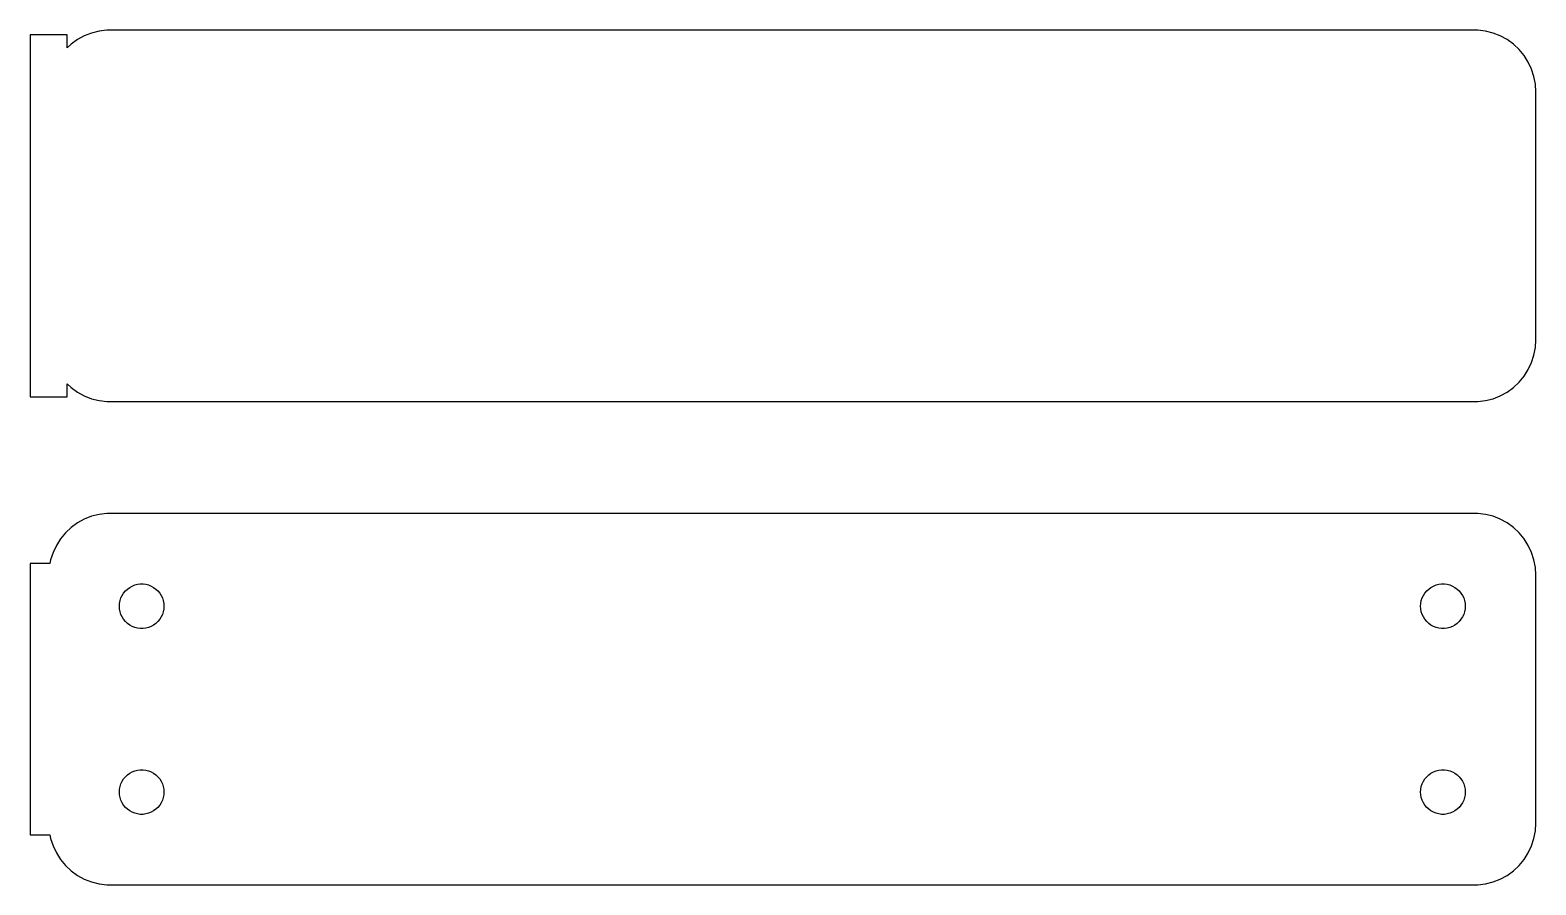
# Model space of a CAD drawing. Header units: metres. Extents: x -62 to 60, y 24 to 93.
import ezdxf

# ---------------------------------------------------------------- set-up
doc = ezdxf.new("R2010")
doc.units = ezdxf.units.M

msp = doc.modelspace()

# ---------------------------------------------------------------- linework, layer by layer
for p, q in [((-58.5, 92.6148), (-61.5, 92.6148)), ((-61.5, 92.6148), (-61.5, 63.3852)), ((-58.5, 91.5587), (-58.5, 92.6148)), ((-57.1289, 92.5241), (-57.6791, 92.2216)), ((-56.5451, 92.7553), (-57.1289, 92.5241)), ((-55.9369, 92.9114), (-56.5451, 92.7553)), ((-55.3139, 92.9901), (-55.9369, 92.9114)), ((55.3139, 92.9901), (-55.3139, 92.9901)), ((55.9369, 92.9114), (55.3139, 92.9901)), ((56.5451, 92.7553), (55.9369, 92.9114)), ((57.1289, 92.5241), (56.5451, 92.7553)), ((57.6791, 92.2216), (57.1289, 92.5241)), ((-58.1871, 91.8526), (-58.5, 91.5587)), ((-57.6791, 92.2216), (-58.1871, 91.8526)), ((58.1871, 91.8526), (57.6791, 92.2216)), ((58.6448, 91.4227), (58.1871, 91.8526)), ((59.0451, 90.9389), (58.6448, 91.4227)), ((59.3815, 90.4088), (59.0451, 90.9389)), ((59.6489, 89.8406), (59.3815, 90.4088)), ((59.8429, 89.2434), (59.6489, 89.8406)), ((59.9606, 88.6267), (59.8429, 89.2434)), ((60, 88), (59.9606, 88.6267)), ((60, 68), (60, 88)), ((59.8429, 66.7566), (59.9606, 67.3733)), ((59.9606, 67.3733), (60, 68)), ((59.3815, 65.5912), (59.6489, 66.1594)), ((59.6489, 66.1594), (59.8429, 66.7566)), ((-58.5, 63.3852), (-58.5, 64.4413)), ((-58.5, 64.4413), (-58.1871, 64.1474)), ((58.1871, 64.1474), (58.6448, 64.5773)), ((58.6448, 64.5773), (59.0451, 65.0611)), ((59.0451, 65.0611), (59.3815, 65.5912)), ((-61.5, 63.3852), (-58.5, 63.3852)), ((-58.1871, 64.1474), (-57.6791, 63.7784)), ((-57.6791, 63.7784), (-57.1289, 63.4759)), ((-57.1289, 63.4759), (-56.5451, 63.2447)), ((-56.5451, 63.2447), (-55.9369, 63.0886)), ((55.9369, 63.0886), (56.5451, 63.2447)), ((56.5451, 63.2447), (57.1289, 63.4759)), ((57.1289, 63.4759), (57.6791, 63.7784)), ((57.6791, 63.7784), (58.1871, 64.1474)), ((-55.9369, 63.0886), (-55.3139, 63.0099)), ((-55.3139, 63.0099), (55.3139, 63.0099)), ((55.3139, 63.0099), (55.9369, 63.0886)), ((-57.1289, 53.5241), (-57.6791, 53.2216)), ((-56.5451, 53.7553), (-57.1289, 53.5241)), ((-55.9369, 53.9114), (-56.5451, 53.7553)), ((-55.3139, 53.9901), (-55.9369, 53.9114)), ((55.3139, 53.9901), (-55.3139, 53.9901)), ((55.9369, 53.9114), (55.3139, 53.9901)), ((56.5451, 53.7553), (55.9369, 53.9114)), ((57.1289, 53.5241), (56.5451, 53.7553)), ((57.6791, 53.2216), (57.1289, 53.5241)), ((-58.6448, 52.4227), (-59.0451, 51.9389)), ((-58.1871, 52.8526), (-58.6448, 52.4227)), ((-57.6791, 53.2216), (-58.1871, 52.8526)), ((58.1871, 52.8526), (57.6791, 53.2216)), ((58.6448, 52.4227), (58.1871, 52.8526)), ((59.0451, 51.9389), (58.6448, 52.4227)), ((-59.3815, 51.4088), (-59.6489, 50.8406)), ((-59.0451, 51.9389), (-59.3815, 51.4088)), ((59.3815, 51.4088), (59.0451, 51.9389)), ((59.6489, 50.8406), (59.3815, 51.4088)), ((-59.9, 49.9442), (-61.5, 49.9442)), ((-61.5, 49.9442), (-61.5, 28.0558)), ((-59.8429, 50.2434), (-59.9, 49.9442)), ((-59.6489, 50.8406), (-59.8429, 50.2434)), ((59.8429, 50.2434), (59.6489, 50.8406)), ((59.9606, 49.6267), (59.8429, 50.2434)), ((60, 49), (59.9606, 49.6267)), ((60, 29), (60, 49)), ((-54.0773, 47.3671), (-53.9562, 47.558)), ((-53.9562, 47.558), (-53.8121, 47.7322)), ((-53.8121, 47.7322), (-53.6474, 47.8869)), ((-53.6474, 47.8869), (-53.4645, 48.0198)), ((-53.4645, 48.0198), (-53.2664, 48.1287)), ((-53.2664, 48.1287), (-53.0562, 48.2119)), ((-53.0562, 48.2119), (-52.8373, 48.2681)), ((-52.8373, 48.2681), (-52.613, 48.2964)), ((-52.613, 48.2964), (-52.387, 48.2964)), ((-52.387, 48.2964), (-52.1627, 48.2681)), ((-52.1627, 48.2681), (-51.9438, 48.2119)), ((-51.9438, 48.2119), (-51.7336, 48.1287)), ((-51.7336, 48.1287), (-51.5355, 48.0198)), ((-51.5355, 48.0198), (-51.3526, 47.8869)), ((-51.3526, 47.8869), (-51.1879, 47.7322)), ((-51.1879, 47.7322), (-51.0438, 47.558)), ((-51.0438, 47.558), (-50.9226, 47.3671)), ((50.9226, 47.3671), (51.0438, 47.558)), ((51.0438, 47.558), (51.1879, 47.7322)), ((51.1879, 47.7322), (51.3526, 47.8869)), ((51.3526, 47.8869), (51.5355, 48.0198)), ((51.5355, 48.0198), (51.7336, 48.1287)), ((51.7336, 48.1287), (51.9438, 48.2119)), ((51.9438, 48.2119), (52.1627, 48.2681)), ((52.1627, 48.2681), (52.387, 48.2964)), ((52.387, 48.2964), (52.613, 48.2964)), ((52.613, 48.2964), (52.8373, 48.2681)), ((52.8373, 48.2681), (53.0562, 48.2119)), ((53.0562, 48.2119), (53.2664, 48.1287)), ((53.2664, 48.1287), (53.4645, 48.0198)), ((53.4645, 48.0198), (53.6474, 47.8869)), ((53.6474, 47.8869), (53.8121, 47.7322)), ((53.8121, 47.7322), (53.9562, 47.558)), ((53.9562, 47.558), (54.0773, 47.3671)), ((-54.3, 46.5), (-54.2858, 46.7256)), ((-54.2858, 46.2744), (-54.3, 46.5)), ((-54.2858, 46.7256), (-54.2434, 46.9476)), ((-54.2434, 46.0524), (-54.2858, 46.2744)), ((-54.2434, 46.9476), (-54.1736, 47.1626)), ((-54.1736, 47.1626), (-54.0773, 47.3671)), ((-50.9226, 47.3671), (-50.8264, 47.1626)), ((-50.8264, 47.1626), (-50.7565, 46.9476)), ((-50.7565, 46.9476), (-50.7142, 46.7256)), ((-50.7142, 46.2744), (-50.7565, 46.0524)), ((-50.7142, 46.7256), (-50.7, 46.5)), ((-50.7, 46.5), (-50.7142, 46.2744)), ((50.7, 46.5), (50.7142, 46.7256)), ((50.7142, 46.2744), (50.7, 46.5)), ((50.7142, 46.7256), (50.7565, 46.9476)), ((50.7565, 46.0524), (50.7142, 46.2744)), ((50.7565, 46.9476), (50.8264, 47.1626)), ((50.8264, 47.1626), (50.9226, 47.3671)), ((54.0773, 47.3671), (54.1736, 47.1626)), ((54.1736, 47.1626), (54.2434, 46.9476)), ((54.2434, 46.9476), (54.2858, 46.7256)), ((54.2858, 46.2744), (54.2434, 46.0524)), ((54.2858, 46.7256), (54.3, 46.5)), ((54.3, 46.5), (54.2858, 46.2744)), ((-54.1736, 45.8374), (-54.2434, 46.0524)), ((-54.0773, 45.6328), (-54.1736, 45.8374)), ((-53.9562, 45.442), (-54.0773, 45.6328)), ((-53.8121, 45.2678), (-53.9562, 45.442)), ((-53.6474, 45.1131), (-53.8121, 45.2678)), ((-53.4645, 44.9802), (-53.6474, 45.1131)), ((-53.2664, 44.8713), (-53.4645, 44.9802)), ((-51.5355, 44.9802), (-51.7336, 44.8713)), ((-51.3526, 45.1131), (-51.5355, 44.9802)), ((-51.1879, 45.2678), (-51.3526, 45.1131)), ((-51.0438, 45.442), (-51.1879, 45.2678)), ((-50.9226, 45.6328), (-51.0438, 45.442)), ((-50.8264, 45.8374), (-50.9226, 45.6328)), ((-50.7565, 46.0524), (-50.8264, 45.8374)), ((50.8264, 45.8374), (50.7565, 46.0524)), ((50.9226, 45.6328), (50.8264, 45.8374)), ((51.0438, 45.442), (50.9226, 45.6328)), ((51.1879, 45.2678), (51.0438, 45.442)), ((51.3526, 45.1131), (51.1879, 45.2678)), ((51.5355, 44.9802), (51.3526, 45.1131)), ((51.7336, 44.8713), (51.5355, 44.9802)), ((53.4645, 44.9802), (53.2664, 44.8713)), ((53.6474, 45.1131), (53.4645, 44.9802)), ((53.8121, 45.2678), (53.6474, 45.1131)), ((53.9562, 45.442), (53.8121, 45.2678)), ((54.0773, 45.6328), (53.9562, 45.442)), ((54.1736, 45.8374), (54.0773, 45.6328)), ((54.2434, 46.0524), (54.1736, 45.8374)), ((-53.0562, 44.7881), (-53.2664, 44.8713)), ((-52.8373, 44.7319), (-53.0562, 44.7881)), ((-52.613, 44.7036), (-52.8373, 44.7319)), ((-52.387, 44.7036), (-52.613, 44.7036)), ((-52.1627, 44.7319), (-52.387, 44.7036)), ((-51.9438, 44.7881), (-52.1627, 44.7319)), ((-51.7336, 44.8713), (-51.9438, 44.7881)), ((51.9438, 44.7881), (51.7336, 44.8713)), ((52.1627, 44.7319), (51.9438, 44.7881)), ((52.387, 44.7036), (52.1627, 44.7319)), ((52.613, 44.7036), (52.387, 44.7036)), ((52.8373, 44.7319), (52.613, 44.7036)), ((53.0562, 44.7881), (52.8373, 44.7319)), ((53.2664, 44.8713), (53.0562, 44.7881)), ((-53.8121, 32.7322), (-53.6474, 32.8869)), ((-53.6474, 32.8869), (-53.4645, 33.0198)), ((-53.4645, 33.0198), (-53.2664, 33.1287)), ((-53.2664, 33.1287), (-53.0562, 33.2119)), ((-53.0562, 33.2119), (-52.8373, 33.2681)), ((-52.8373, 33.2681), (-52.613, 33.2964)), ((-52.613, 33.2964), (-52.387, 33.2964)), ((-52.387, 33.2964), (-52.1627, 33.2681)), ((-52.1627, 33.2681), (-51.9438, 33.2119)), ((-51.9438, 33.2119), (-51.7336, 33.1287)), ((-51.7336, 33.1287), (-51.5355, 33.0198)), ((-51.5355, 33.0198), (-51.3526, 32.8869)), ((-51.3526, 32.8869), (-51.1879, 32.7322)), ((51.1879, 32.7322), (51.3526, 32.8869)), ((51.3526, 32.8869), (51.5355, 33.0198)), ((51.5355, 33.0198), (51.7336, 33.1287)), ((51.7336, 33.1287), (51.9438, 33.2119)), ((51.9438, 33.2119), (52.1627, 33.2681)), ((52.1627, 33.2681), (52.387, 33.2964)), ((52.387, 33.2964), (52.613, 33.2964)), ((52.613, 33.2964), (52.8373, 33.2681)), ((52.8373, 33.2681), (53.0562, 33.2119)), ((53.0562, 33.2119), (53.2664, 33.1287)), ((53.2664, 33.1287), (53.4645, 33.0198)), ((53.4645, 33.0198), (53.6474, 32.8869)), ((53.6474, 32.8869), (53.8121, 32.7322)), ((-54.3, 31.5), (-54.2858, 31.7256)), ((-54.2858, 31.7256), (-54.2434, 31.9476)), ((-54.2434, 31.9476), (-54.1736, 32.1626)), ((-54.1736, 32.1626), (-54.0773, 32.3672)), ((-54.0773, 32.3672), (-53.9562, 32.558)), ((-53.9562, 32.558), (-53.8121, 32.7322)), ((-51.1879, 32.7322), (-51.0438, 32.558)), ((-51.0438, 32.558), (-50.9226, 32.3672)), ((-50.9226, 32.3672), (-50.8264, 32.1626)), ((-50.8264, 32.1626), (-50.7565, 31.9476)), ((-50.7565, 31.9476), (-50.7142, 31.7256)), ((-50.7142, 31.7256), (-50.7, 31.5)), ((50.7, 31.5), (50.7142, 31.7256)), ((50.7142, 31.7256), (50.7565, 31.9476)), ((50.7565, 31.9476), (50.8264, 32.1626)), ((50.8264, 32.1626), (50.9226, 32.3672)), ((50.9226, 32.3672), (51.0438, 32.558)), ((51.0438, 32.558), (51.1879, 32.7322)), ((53.8121, 32.7322), (53.9562, 32.558)), ((53.9562, 32.558), (54.0773, 32.3672)), ((54.0773, 32.3672), (54.1736, 32.1626)), ((54.1736, 32.1626), (54.2434, 31.9476)), ((54.2434, 31.9476), (54.2858, 31.7256)), ((54.2858, 31.7256), (54.3, 31.5)), ((-54.2858, 31.2744), (-54.3, 31.5)), ((-54.2434, 31.0524), (-54.2858, 31.2744)), ((-54.1736, 30.8374), (-54.2434, 31.0524)), ((-54.0773, 30.6329), (-54.1736, 30.8374)), ((-53.9562, 30.442), (-54.0773, 30.6329)), ((-53.8121, 30.2678), (-53.9562, 30.442)), ((-51.0438, 30.442), (-51.1879, 30.2678)), ((-50.9226, 30.6329), (-51.0438, 30.442)), ((-50.8264, 30.8374), (-50.9226, 30.6329)), ((-50.7565, 31.0524), (-50.8264, 30.8374)), ((-50.7142, 31.2744), (-50.7565, 31.0524)), ((-50.7, 31.5), (-50.7142, 31.2744)), ((50.7142, 31.2744), (50.7, 31.5)), ((50.7565, 31.0524), (50.7142, 31.2744)), ((50.8264, 30.8374), (50.7565, 31.0524)), ((50.9226, 30.6329), (50.8264, 30.8374)), ((51.0438, 30.442), (50.9226, 30.6329)), ((51.1879, 30.2678), (51.0438, 30.442)), ((53.9562, 30.442), (53.8121, 30.2678)), ((54.0773, 30.6329), (53.9562, 30.442)), ((54.1736, 30.8374), (54.0773, 30.6329)), ((54.2434, 31.0524), (54.1736, 30.8374)), ((54.2858, 31.2744), (54.2434, 31.0524)), ((54.3, 31.5), (54.2858, 31.2744)), ((-53.6474, 30.1131), (-53.8121, 30.2678)), ((-53.4645, 29.9802), (-53.6474, 30.1131)), ((-53.2664, 29.8713), (-53.4645, 29.9802)), ((-53.0562, 29.7881), (-53.2664, 29.8713)), ((-52.8373, 29.7319), (-53.0562, 29.7881)), ((-52.613, 29.7036), (-52.8373, 29.7319)), ((-52.387, 29.7036), (-52.613, 29.7036)), ((-52.1627, 29.7319), (-52.387, 29.7036)), ((-51.9438, 29.7881), (-52.1627, 29.7319)), ((-51.7336, 29.8713), (-51.9438, 29.7881)), ((-51.5355, 29.9802), (-51.7336, 29.8713)), ((-51.3526, 30.1131), (-51.5355, 29.9802)), ((-51.1879, 30.2678), (-51.3526, 30.1131)), ((51.3526, 30.1131), (51.1879, 30.2678)), ((51.5355, 29.9802), (51.3526, 30.1131)), ((51.7336, 29.8713), (51.5355, 29.9802)), ((51.9438, 29.7881), (51.7336, 29.8713)), ((52.1627, 29.7319), (51.9438, 29.7881)), ((52.387, 29.7036), (52.1627, 29.7319)), ((52.613, 29.7036), (52.387, 29.7036)), ((52.8373, 29.7319), (52.613, 29.7036)), ((53.0562, 29.7881), (52.8373, 29.7319)), ((53.2664, 29.8713), (53.0562, 29.7881)), ((53.4645, 29.9802), (53.2664, 29.8713)), ((53.6474, 30.1131), (53.4645, 29.9802)), ((53.8121, 30.2678), (53.6474, 30.1131)), ((-61.5, 28.0558), (-59.9, 28.0558)), ((-59.9, 28.0558), (-59.8429, 27.7566)), ((59.8429, 27.7566), (59.9606, 28.3733)), ((59.9606, 28.3733), (60, 29)), ((-59.8429, 27.7566), (-59.6489, 27.1594)), ((-59.6489, 27.1594), (-59.3815, 26.5912)), ((59.3815, 26.5912), (59.6489, 27.1594)), ((59.6489, 27.1594), (59.8429, 27.7566)), ((-59.3815, 26.5912), (-59.0451, 26.0611)), ((-59.0451, 26.0611), (-58.6448, 25.5773)), ((-58.6448, 25.5773), (-58.1871, 25.1474)), ((58.1871, 25.1474), (58.6448, 25.5773)), ((58.6448, 25.5773), (59.0451, 26.0611)), ((59.0451, 26.0611), (59.3815, 26.5912)), ((-58.1871, 25.1474), (-57.6791, 24.7784)), ((-57.6791, 24.7784), (-57.1289, 24.4759)), ((-57.1289, 24.4759), (-56.5451, 24.2447)), ((56.5451, 24.2447), (57.1289, 24.4759)), ((57.1289, 24.4759), (57.6791, 24.7784)), ((57.6791, 24.7784), (58.1871, 25.1474)), ((-56.5451, 24.2447), (-55.9369, 24.0886)), ((-55.9369, 24.0886), (-55.3139, 24.0099)), ((-55.3139, 24.0099), (55.3139, 24.0099)), ((55.3139, 24.0099), (55.9369, 24.0886)), ((55.9369, 24.0886), (56.5451, 24.2447))]:
    msp.add_line(p, q)

doc.saveas('drawing.dxf')
